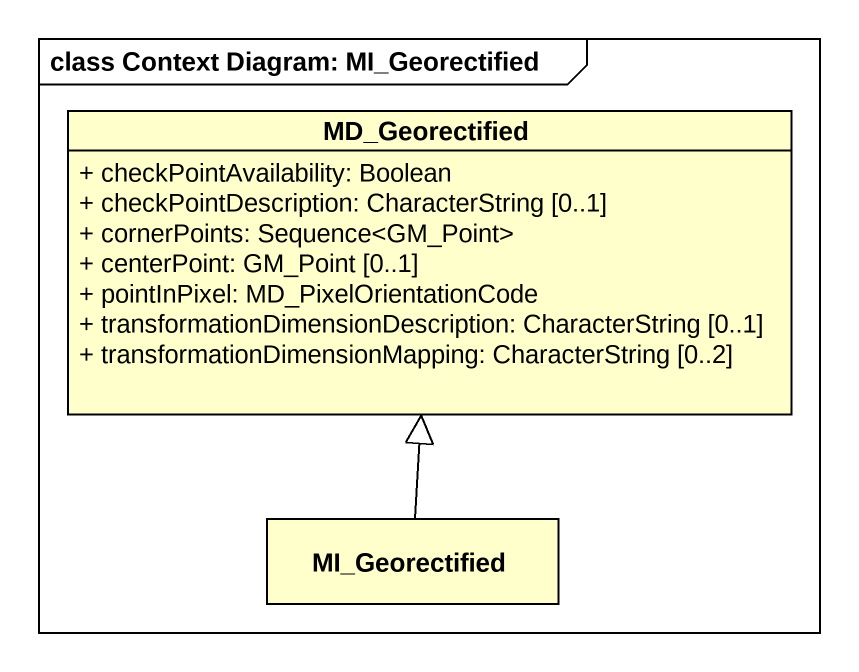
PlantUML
@startuml
mainframe class Context Diagram: MI_Georectified
hide circle
hide empty members
skinparam classAttributeIconSize 0
class MD_Georectified {
  + checkPointAvailability: Boolean
  + checkPointDescription: CharacterString [0..1]
  + cornerPoints: Sequence<GM_Point>
  + centerPoint: GM_Point [0..1]
  + pointInPixel: MD_PixelOrientationCode
  + transformationDimensionDescription: CharacterString [0..1]
  + transformationDimensionMapping: CharacterString [0..2]
}
class MI_Georectified
MI_Georectified -up-|> MD_Georectified
@enduml
